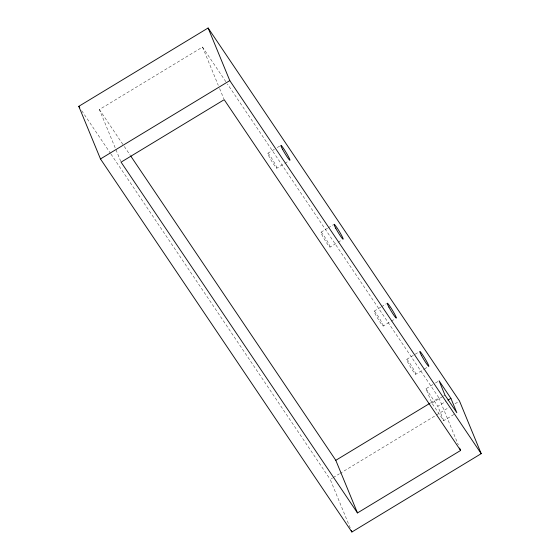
<?xml version="1.0" encoding="UTF-8"?>
<svg xmlns="http://www.w3.org/2000/svg" width="560" height="560" viewBox="0 0 560 560"><rect width="100%" height="100%" fill="white"/><g stroke="black" fill="none" stroke-linecap="round" stroke-linejoin="round"><path stroke-width="0.42" stroke-dasharray="2.8 2.1" d="M120.75 161.357L99.393 109.536L202.517 47.068L226.94 83.307M267.82 153.286L274.372 149.317M277.277 147.553L280.189 145.789M276.829 168.196A8.715 0.756 58.8 0 0 270.683 156.765A8.715 0.756 58.8 0 0 269.458 157.262A8.715 0.756 58.8 0 0 276.829 168.196L284.109 163.793M284.837 163.352L288.47 161.147M321.013 232.211L327.558 228.242M328.286 227.801L333.382 224.714M330.022 247.121A8.715 0.756 58.8 0 0 323.876 235.69A8.715 0.756 58.8 0 0 322.651 236.187A8.715 0.756 58.8 0 0 330.022 247.121L337.295 242.718M338.023 242.277L341.663 240.072M374.199 311.136L380.751 307.167M381.479 306.726L386.568 303.639M383.215 326.046A8.715 0.756 58.8 0 0 377.069 314.615A8.715 0.756 58.8 0 0 375.844 315.112A8.715 0.756 58.8 0 0 383.215 326.046L390.488 321.643M391.216 321.202L394.856 318.997M406.707 359.366L418.348 352.317M415.716 374.283A8.715 0.756 58.8 0 0 409.57 362.845A8.715 0.756 58.8 0 0 408.345 363.342A8.715 0.756 58.8 0 0 415.716 374.283L423.724 369.432M424.452 368.991L427.357 367.227M453.915 414.484L443.73 420.658L431.914 403.116L425.985 388.745L434.721 383.46M435.449 383.019L439.082 380.814M430.703 402.829L438.921 397.852L227.43 84.035M431.914 403.116L442.827 396.508M443.555 396.067L445.011 395.185M443.73 420.658L437.808 406.287L445.809 401.436M350.245 528.017L330.204 479.381L332.444 478.023M333.193 477.575L339.171 473.949M339.92 473.501L435.603 415.541M436.352 415.086L449.057 407.393M455.042 403.767L458.78 401.506M425.985 388.745L437.808 406.287M99.393 109.536L123.816 145.775M124.299 146.496L130.165 155.197M81.718 110.677L110.523 153.419M111.006 154.14L330.204 479.381M438.921 397.852L458.311 444.885M202.517 47.068L218.288 85.337M219.604 88.522L223.874 98.889"/><path stroke-width="0.84" d="M78.792 106.33L208.11 28L459.522 401.051L481.208 453.67L351.89 532L100.478 158.949L78.792 106.33L79.765 107.779M100.478 158.949L229.796 80.619L208.11 28M459.62 448.07L460.607 450.464L357.483 512.932L335.797 460.313L429.954 403.277M447.993 400.113L450.905 398.356L439.082 380.814L445.011 395.185L456.827 412.72L450.905 398.356M229.796 80.619L481.208 453.67M460.607 450.464L224.203 99.687L121.079 162.148L357.483 512.932M130.655 155.918L335.797 460.313M351.232 530.404L351.89 532M421.442 355.411A8.715 0.756 58.8 0 0 428.813 366.345A8.715 0.756 58.8 0 0 422.667 354.914A8.715 0.756 58.8 0 0 421.442 355.411M388.941 307.181A8.715 0.756 58.8 0 0 396.312 318.115A8.715 0.756 58.8 0 0 390.166 306.677A8.715 0.756 58.8 0 0 388.941 307.181M335.748 228.256A8.715 0.756 58.8 0 0 343.119 239.19A8.715 0.756 58.8 0 0 336.973 227.752A8.715 0.756 58.8 0 0 335.748 228.256M282.555 149.331A8.715 0.756 58.8 0 0 289.926 160.265A8.715 0.756 58.8 0 0 283.78 148.827A8.715 0.756 58.8 0 0 282.555 149.331"/></g></svg>
